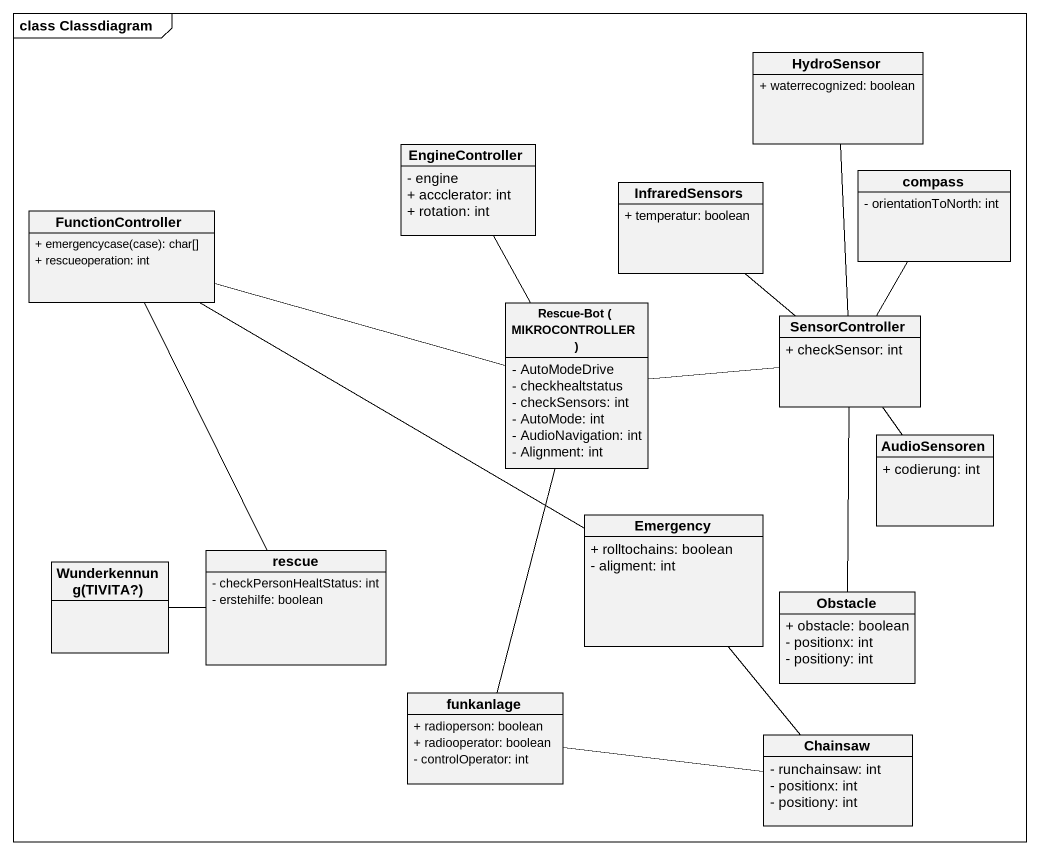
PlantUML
@startuml
mainframe class Classdiagram
hide circle
hide empty members
skinparam classAttributeIconSize 0
class HydroSensor {
  + waterrecognized: boolean
}
class EngineController {
  - engine
  + accclerator: int
  + rotation: int
}
class compass {
  - orientationToNorth: int
}
class FunctionController {
  {field} + emergencycase(case): char[]
  + rescueoperation: int
}
class InfraredSensors {
  + temperatur: boolean
}
class "Rescue-Bot ( MIKROCONTROLLER )" as Rescue_Bot_MIKROCONTROLLER {
  - AutoModeDrive
  - checkhealtstatus
  - checkSensors: int
  - AutoMode: int
  - AudioNavigation: int
  - Alignment: int
}
class SensorController {
  + checkSensor: int
}
class AudioSensoren {
  + codierung: int
}
class Emergency {
  + rolltochains: boolean
  - aligment: int
}
class "Wunderkennung(TIVITA?)" as Wunderkennung_TIVITA
class rescue {
  - checkPersonHealtStatus: int
  - erstehilfe: boolean
}
class Obstacle {
  + obstacle: boolean
  - positionx: int
  - positiony: int
}
class funkanlage {
  + radioperson: boolean
  + radiooperator: boolean
  - controlOperator: int
}
class Chainsaw {
  - runchainsaw: int
  - positionx: int
  - positiony: int
}
HydroSensor -- SensorController
FunctionController -right- Rescue_Bot_MIKROCONTROLLER
InfraredSensors -- SensorController
Rescue_Bot_MIKROCONTROLLER -up- EngineController
SensorController -up- compass
SensorController -left- Rescue_Bot_MIKROCONTROLLER
AudioSensoren -up- SensorController
Emergency -left- FunctionController
Emergency -- Chainsaw
rescue -up- FunctionController
rescue -left- Wunderkennung_TIVITA
Obstacle -up- SensorController
funkanlage -up- Rescue_Bot_MIKROCONTROLLER
Chainsaw -left- funkanlage
@enduml
